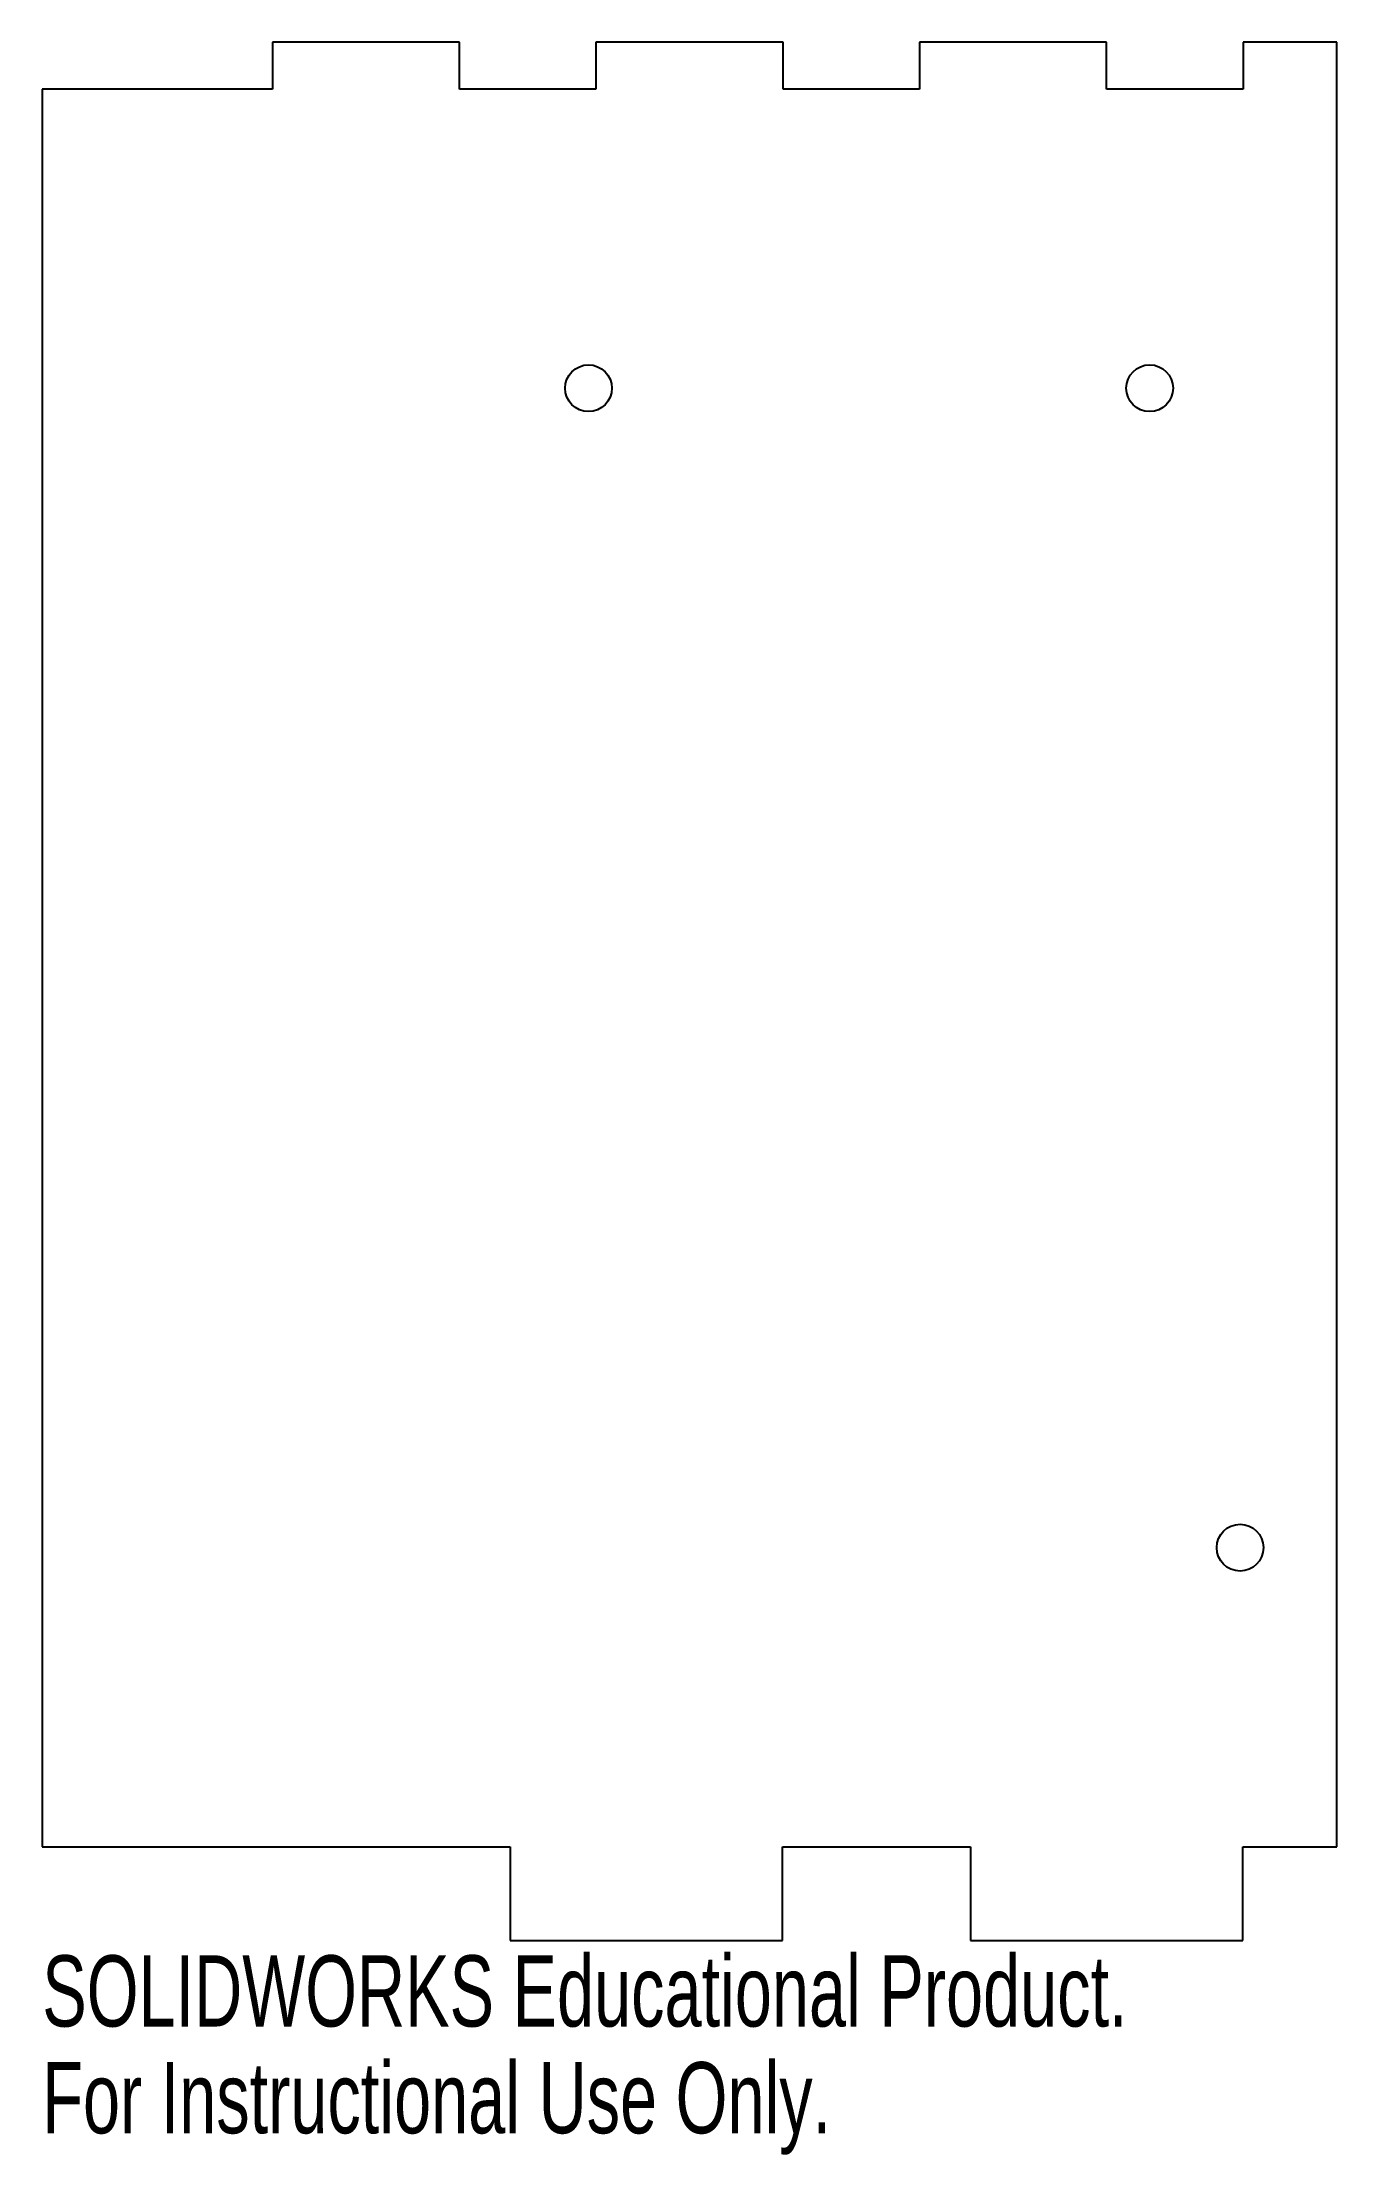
# Model space of a CAD drawing. Header units: inches. Extents: x 0 to 3.46, y -0.82 to 4.83.
import ezdxf

# ---------------------------------------------------------------- set-up
doc = ezdxf.new("R2010")
doc.units = ezdxf.units.IN
doc.header["$MEASUREMENT"] = 0
doc.styles.add('SLDTEXTSTYLE0', font='TXT', dxfattribs={"width": 0.7})

msp = doc.modelspace()

# ---------------------------------------------------------------- linework, layer by layer
at = {"color": 7, "linetype": 'Continuous', "lineweight": 25}
for p, q in [((1.115, 4.825), (0.615, 4.825)), ((0.615, 4.825), (0.615, 4.7)), ((1.115, 4.7), (1.115, 4.825)), ((1.98, 4.825), (1.48, 4.825)), ((1.48, 4.825), (1.48, 4.7)), ((1.98, 4.7), (1.98, 4.825)), ((2.845, 4.825), (2.345, 4.825)), ((2.345, 4.825), (2.345, 4.7)), ((2.845, 4.7), (2.845, 4.825)), ((3.46, 4.825), (3.21, 4.825)), ((3.21, 4.825), (3.21, 4.7)), ((3.46, 0), (3.46, 4.825)), ((0, 4.7), (0, 0)), ((0.615, 4.7), (0, 4.7)), ((1.48, 4.7), (1.115, 4.7)), ((2.345, 4.7), (1.98, 4.7)), ((3.21, 4.7), (2.845, 4.7)), ((0, 0), (1.251, 0)), ((1.251, 0), (1.251, -0.25)), ((1.979, -0.25), (1.979, 0)), ((1.979, 0), (2.481, 0)), ((2.481, 0), (2.481, -0.25)), ((3.209, -0.25), (3.209, 0)), ((3.209, 0), (3.46, 0)), ((1.251, -0.25), (1.979, -0.25)), ((2.481, -0.25), (3.209, -0.25))]:
    msp.add_line(p, q, dxfattribs=at)
for centre in [(1.46, 3.9), (2.96, 3.9), (3.2016, 0.8)]:
    msp.add_circle(centre, 0.0625, dxfattribs=at)

# ---------------------------------------------------------------- texts
at = {"color": 7, "linetype": 'Continuous', "char_height": 0.1903, "attachment_point": 1, "style": 'SLDTEXTSTYLE0'}
for s, insert in [('SOLIDWORKS Educational Product.', (0, -0.2901)), ('For Instructional Use Only.', (0, -0.5756))]:
    msp.add_mtext(s, dxfattribs=dict(at, insert=insert))

doc.saveas('drawing.dxf')
